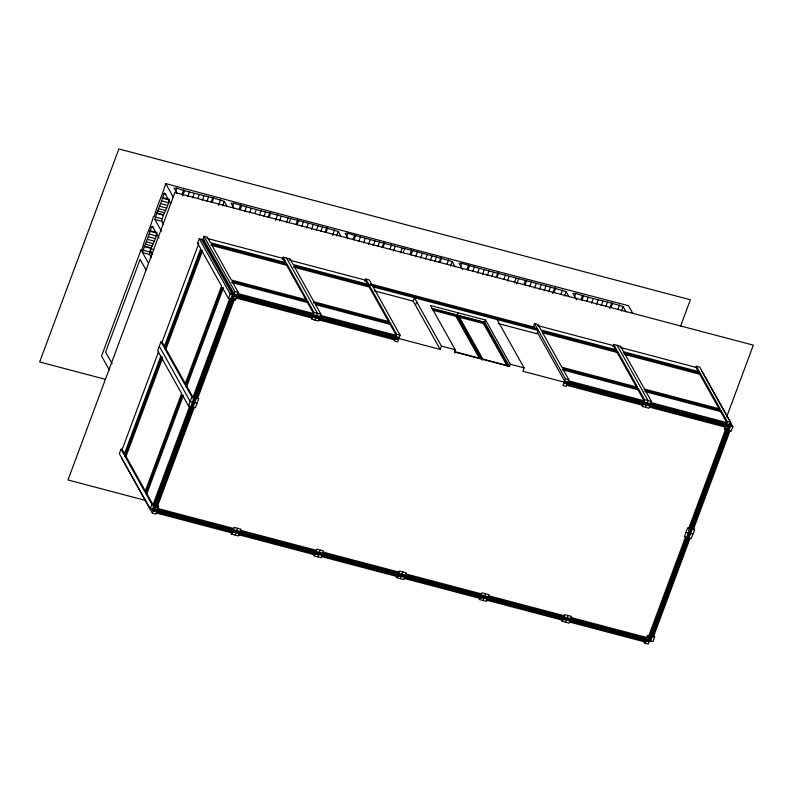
<?xml version="1.0" encoding="UTF-8"?>
<svg xmlns="http://www.w3.org/2000/svg" width="793" height="793" viewBox="0 0 793 793"><rect width="100%" height="100%" fill="white"/><g stroke="black" fill="none" stroke-linecap="round" stroke-linejoin="round"><path stroke-width="1.19" d="M158.957 237.89L152.425 226.203L151.354 227.076C149.352 235.937 144.574 243.947 142.591 252.64L149.481 254.454L151.255 257.646M149.857 231.278L156.746 233.092C155.983 240.814 150.283 246.91 149.481 254.454L150.729 251.103M161.455 231.169L154.922 219.483C156.905 210.789 161.683 202.78 163.685 193.918L164.756 193.046L170.693 203.672M163.586 224.488L161.812 221.306C162.704 213.565 168.522 207.26 169.196 199.291M632.626 313.126L628.472 305.692C474.085 265.457 319.876 224.756 165.707 183.57C162.743 194.602 157.252 204.683 154.447 215.855L153.376 216.727C150.412 227.75 144.931 237.831 142.116 249.012L141.045 249.874L101.563 356.057L109.275 369.865M175.6 191.539L176.849 188.189C192.402 193.472 208.757 196.139 224.231 201.372L227.204 206.686M182.003 194.414L183.669 189.933M182.648 195.921L184.729 190.32M187.772 196.386L189.438 191.906M192.63 197.883L194.295 193.403M197.933 198.121L199.182 194.761M202.314 200.431L203.979 195.96M206.904 201.432L208.559 196.961M211.166 202.215L212.821 197.735M212.068 202.344L213.733 197.863M124.739 454.121L122.162 449.522L121.012 449.215L119.347 453.695L150.224 508.937L652.926 641.596L654.592 637.116L653.472 635.104M164.706 346.66L162.129 342.051L160.979 341.753L157.648 350.704L160.741 356.235L161.891 356.533M160.979 341.753L164.072 347.275L200.708 248.764L197.616 243.243L199.281 238.762L203.87 239.972M122.162 449.522L158.372 352.171M162.129 342.051L198.765 243.54L197.616 243.243M282.338 259.45L283.17 257.21L286.253 262.741L210.502 242.747L207.419 237.226L203.97 236.314L203.137 238.554L234.014 293.787L399.285 337.402M160.741 356.235L124.105 454.746L121.012 449.215M161.514 357.613L181.577 393.516L144.941 492.027L124.878 456.124L161.514 357.613L162.654 357.911L126.028 456.431L145.496 491.273M201.472 250.142L221.544 286.045L184.908 384.555L164.845 348.652L201.472 250.142L202.621 250.449L165.985 348.96L185.463 383.802M218.541 205.337L220.623 199.737M222.565 205.853L224.231 201.372M232.587 206.586L233.836 203.226C268.53 213.406 303.61 221.227 338.205 231.447L341.168 236.76M238.99 209.451L240.656 204.971M240.051 209.838L241.716 205.357M244.759 211.424L246.425 206.953M249.617 212.921L251.282 208.44M153.406 507.143L153.029 504.754L151.889 504.457L145.714 493.405L182.35 394.894L188.526 405.947L189.666 406.244L190.042 408.633M193.373 399.682L192.996 397.293L191.856 396.986L185.681 385.943L222.318 287.433L223.457 287.73M189.666 406.244L153.029 504.754L146.864 493.712L183.49 395.201M222.318 287.433L228.483 298.475L229.633 298.783L192.996 397.293L186.821 386.241L223.031 288.89M254.92 213.158L256.169 209.798M150.224 508.937L151.889 504.457M188.526 405.947L191.856 396.986M228.483 298.475L230.148 293.995L199.281 238.762M259.301 215.468L260.966 210.997M152.514 509.542L232.448 294.609L201.581 239.367M158.293 512.288L156.271 512.992L155.854 514.112L152.415 513.2L234.847 291.546L203.97 236.314M263.881 216.469L265.546 211.999M154.813 510.147L234.748 295.214M157.629 505.974L194.255 407.453M197.586 398.502L234.222 299.992M156.687 511.872L158.769 506.271L154.179 505.062M319.262 318.746L320.927 314.266L314.038 312.452L307.862 301.399L232.111 281.406L238.287 292.458L235.372 300.289L230.783 299.08M268.143 217.252L269.808 212.782M269.055 217.381L270.72 212.911M275.528 220.375L277.609 214.774M279.552 220.89L281.218 216.41M286.442 222.704L288.107 218.224M289.158 222.744L290.823 218.263M295.977 224.488L297.643 220.008M297.028 224.875L298.693 220.404M306.088 300.081L286.61 265.239L287.026 264.119L211.275 244.125L231.338 280.028L307.089 300.022L287.026 264.119M301.746 226.461L303.412 221.99M283.17 257.21L290.05 259.033L289.633 260.154L365.385 280.137L367.962 284.746M306.604 227.958L308.269 223.477M311.49 229.316L313.156 224.835M316.288 230.505L317.953 226.035M320.868 231.506L322.533 227.036M325.13 232.29L326.795 227.819M326.042 232.418L327.707 227.948M237.87 293.579L313.622 313.572L307.446 302.52L307.862 301.399M332.515 235.412L334.596 229.811M336.539 235.927L338.205 231.447M313.562 302.956L313.978 301.836L293.916 265.933L369.667 285.926L389.73 321.829L313.978 301.836M240.933 534.095L238.911 534.799L238.495 535.919L231.606 534.095L232.022 532.975L234.044 532.281M232.438 531.855L234.104 527.385L240.993 529.199L239.327 533.679M313.978 317.349L311.956 318.043L311.54 319.163L318.429 320.987L318.845 319.866L320.868 319.163M312.373 316.922L314.038 312.452M235.055 535.007L237.553 528.287M314.98 320.075L317.478 313.354L286.61 258.121M346.551 236.661L347.8 233.301C382.494 243.481 417.584 251.302 452.169 261.521L455.142 266.835M352.964 239.526L354.63 235.045M354.015 239.912L355.68 235.442M358.733 241.498L360.399 237.028M363.591 242.995L365.256 238.515M368.477 244.353L370.143 239.873M373.265 245.552L374.93 241.072M364.968 281.257L365.801 279.017L369.251 279.929L400.118 335.161L397.62 341.882L394.18 340.97L394.597 339.85L396.609 339.156M377.855 246.554L379.52 242.073M382.117 247.327L383.782 242.856M383.029 247.456L384.694 242.985M388.719 321.889L369.251 287.046L369.667 285.926M389.918 249.329L391.583 244.849M393.526 250.965L395.192 246.484M400.406 252.779L402.071 248.308M403.122 252.818L404.787 248.338M409.941 254.563L411.607 250.082M411.002 254.949L412.667 250.479M320.511 315.386L396.262 335.38L390.087 324.327L390.503 323.207L314.752 303.213L320.927 314.266M415.71 256.536L417.376 252.065M420.577 258.032L422.243 253.552M323.564 555.903L321.552 556.607L321.135 557.727L314.246 555.903L314.662 554.783L316.685 554.089M315.079 553.663L316.744 549.192L323.633 551.006L321.968 555.487M395.013 338.73L396.678 334.259L390.503 323.207M425.454 259.39L427.12 254.91M317.686 556.815L320.184 550.094M441.433 346.065L440.184 349.426L413.173 301.092L414.422 297.742L441.433 346.065L455.212 349.703L454.379 351.943L509.463 366.475L510.295 364.245L485.603 320.055L430.51 305.513L455.212 349.703M430.252 260.59L431.917 256.109M415.492 305.236L416.741 301.875M434.842 261.591L436.507 257.11M439.104 262.364L440.769 257.894M440.006 262.503L441.671 258.022M446.905 264.366L448.57 259.886M450.503 266.002L452.169 261.521M460.525 266.735L461.774 263.375C496.468 273.555 531.548 281.376 566.143 291.596L569.106 296.909M466.928 269.6L468.594 265.12M467.989 269.997L469.654 265.516M479.507 358.515L455.916 316.298L456.332 315.178L432.235 308.824M472.697 271.583L474.363 267.102M458.057 312.779L457.224 315.019L481.916 359.209M477.555 273.07L479.22 268.589M482.441 274.428L484.107 269.947M454.845 352.905L455.261 351.785L454.082 349.673M487.239 275.627L488.904 271.147M491.819 276.628L493.484 272.148M496.081 277.411L497.746 272.931M496.993 277.54L498.658 273.06M507.054 365.781L483.462 323.564L483.879 322.454L458.632 315.783L482.808 359.051L508.065 365.712L483.879 322.454M509.463 366.475L484.771 322.295L485.603 320.055M503.882 279.404L505.547 274.933M406.204 577.71L404.182 578.414L403.766 579.534L396.877 577.71L397.293 576.59L399.315 575.896M397.709 575.47L399.375 571L406.264 572.814L404.599 577.294M507.49 281.039L509.156 276.559M400.326 578.622L402.824 571.902M482.392 360.171L482.808 359.051M514.379 282.853L516.045 278.383M516.679 284.013L518.761 278.412M523.915 284.637L525.581 280.167M524.976 285.034L526.641 280.553M529.684 286.62L531.35 282.139M534.541 288.107L536.207 283.626M539.428 289.465L541.094 284.994M544.226 290.664L545.891 286.184M612.88 346.68L613.713 344.44L616.795 349.971L541.054 329.977L537.961 324.456L534.522 323.544L533.689 325.784L535.463 328.966M548.806 291.665L550.471 287.185M497.062 319.549L524.074 367.873L522.825 371.233L732.861 426.664L731.196 431.134L726.596 429.925M552.652 293.569L554.733 287.968M553.98 292.577L555.645 288.097M560.869 294.441L562.534 289.97M564.477 296.076L566.143 291.596M574.489 296.81L575.738 293.45C591.3 298.733 607.646 301.409 623.129 306.633L626.093 311.946M580.902 299.675L582.568 295.204M581.953 300.071L583.618 295.591M586.671 301.657L588.337 297.177M488.845 599.518L486.823 600.222L486.406 601.342L479.517 599.518L479.934 598.398L481.956 597.704M480.35 597.278L482.015 592.807L488.904 594.621L487.239 599.102M591.528 303.144L593.194 298.664M482.957 600.43L485.455 593.709M534.522 323.544L565.389 378.776L562.891 385.497L566.331 386.409L566.747 385.289L568.769 384.585M596.415 304.502L598.081 300.032M567.164 384.169L568.829 379.688L562.663 368.636L638.405 388.629L644.58 399.682L651.469 401.496L649.804 405.976M601.203 305.701L602.868 301.221M605.793 306.703L607.458 302.222M609.639 308.606L611.72 303.005M610.967 307.615L612.632 303.134M617.856 309.478L619.521 305.008M621.464 311.114L623.129 306.633M636.63 387.311L617.152 352.469L617.569 351.349L541.817 331.355L561.89 367.258L637.641 387.252L617.569 351.349M613.713 344.44L620.602 346.263L620.185 347.384L695.937 367.367L698.504 371.976M623.268 352.905L623.685 351.785L620.602 346.263M568.412 380.809L644.164 400.802L637.988 389.75L638.405 388.629M644.104 390.186L644.521 389.066L624.458 353.163L700.209 373.156L720.272 409.059L644.521 389.066M571.475 621.325L569.453 622.029L569.037 623.149L562.158 621.325L562.574 620.205L564.586 619.511M562.99 619.085L564.656 614.615L571.535 616.429L569.87 620.909M644.521 404.579L642.499 405.273L642.082 406.393L648.971 408.217L649.388 407.096L651.41 406.393M642.915 404.152L644.58 399.682M565.597 622.237L568.095 615.517M645.532 407.305L648.03 400.584L617.152 345.351M680.483 326.399L690.386 299.774L118.871 148.955L39.65 361.975L105.41 379.332M695.937 367.367L696.353 366.247L699.793 367.159L730.66 422.391L648.238 644.045L644.788 643.133L643.668 641.131M719.271 409.119L699.793 374.276L700.209 373.156M651.053 402.616L726.804 422.61L720.629 411.557L721.045 410.437L645.294 390.443L651.469 401.496M726.626 417.019L753.35 345.153L174.896 192.501L67.99 479.973L145.833 500.512M644.788 643.133L645.205 642.013L647.227 641.319M645.621 640.893L647.703 635.302L648.852 635.599L649.219 637.988M721.045 410.437L727.221 421.489L724.306 429.32L725.456 429.628L725.823 432.016M648.852 635.599L685.489 537.089L684.339 536.792L687.67 527.831L688.82 528.138L689.186 530.527M688.82 528.138L725.456 429.628M648.337 640.387L728.261 425.444M650.627 640.992L730.561 426.059L729.372 423.928M653.442 636.819L690.079 538.298M693.409 529.347L730.046 430.837M693.429 527.642L694.559 529.655L691.228 538.606L686.639 537.396M238.227 297.355L236.205 298.059L311.956 318.043M727.161 426.386L725.139 427.08L649.388 407.096M176.849 188.189L174.133 188.149L177.107 193.462M233.836 203.226L231.12 203.186L234.094 208.5M347.8 233.301L345.094 233.261L348.058 238.574M461.774 263.375L459.058 263.345L462.626 269.719M575.738 293.45L573.032 293.42L576.59 299.794M163.685 193.918L165.985 194.523M162.307 197.477L168.047 198.993M162.188 198.121L169.068 199.945M161.534 200.897L168.413 202.711M160.741 203.632L167.63 205.446M159.839 206.269L166.718 208.083M158.838 208.737L165.727 210.561M157.777 210.988L164.666 212.802M156.667 212.95L163.556 214.774M156.409 213.337L163.289 215.161M155.091 217.024L161.98 218.838M154.922 219.483L161.812 221.306M207.003 238.346L282.754 258.33L285.321 262.939M537.545 325.576L613.296 345.56L615.874 350.169M370.39 283.924L534.472 327.222M151.354 227.076L153.654 227.68M537.604 329.065L293.142 264.555L290.05 259.033M623.685 351.785L699.436 371.778L696.353 366.247M373.106 286.838L538.378 330.453L537.129 333.803L498.173 323.524M210.859 245.245L286.61 265.239M293.499 267.053L369.251 287.046M542.59 332.792L617.152 352.469M624.041 354.283L699.793 374.276M149.976 230.624L156.865 232.448M374.217 290.813L413.173 301.092M432.076 308.388L484.771 322.295M149.203 234.054L156.082 235.868M432.968 310.241L455.916 316.298M458.215 316.903L483.462 323.564M148.41 236.79L155.299 238.604M147.508 239.427L154.397 241.241M146.507 241.895L153.396 243.709M145.446 244.145L152.335 245.959M144.346 246.108L151.225 247.922M144.078 246.494L150.957 248.308M150.383 248.655L153.971 249.607M142.76 250.172L149.649 251.996M231.695 282.526L307.446 302.52M315.515 304.651L390.087 324.327M562.247 369.756L637.988 389.75M644.878 391.564L720.629 411.557M234.847 291.546L238.287 292.458M396.678 334.259L400.118 335.161M510.295 364.245L524.074 367.873M565.389 378.776L568.829 379.688M727.221 421.489L730.66 422.391M455.261 351.785L480.518 358.446L456.332 315.178M729.828 424.632L564.557 381.017L537.248 332.158M230.148 293.995L440.184 349.426M233.182 296.027L398.453 339.642M563.724 383.257L728.995 426.872M318.845 319.866L394.597 339.85M566.747 385.289L642.499 405.273M232.349 298.267L235.789 299.179M724.723 428.2L728.162 429.112M164.845 348.652L165.985 348.96M185.681 385.943L186.821 386.241M194.146 397.59L198.736 398.81L195.405 407.761L190.816 406.551M689.969 528.435L694.559 529.655M197.07 403.28L190.191 401.466L159.314 346.234M686.004 532.311L692.894 534.125M124.878 456.124L126.028 456.431M145.714 493.405L146.864 493.712M650.002 635.907L654.592 637.116M154.913 506.479L158.352 507.391M647.286 636.422L650.736 637.324M157.936 508.511L233.687 528.505M240.576 530.319L316.328 550.312M323.217 552.126L398.958 572.12M405.847 573.934L481.599 593.927M488.488 595.741L564.239 615.735M571.119 617.549L646.87 637.542M154.08 508.719L649.903 639.564M649.07 641.805L153.247 510.96L152.058 508.838M156.271 512.992L232.022 532.975M238.911 534.799L314.662 554.783M321.552 556.607L397.293 576.59M404.182 578.414L479.934 598.398M486.823 600.222L562.574 620.205M569.453 622.029L645.205 642.013M701.983 371.421L732.861 426.664M561.028 619.323L562.158 621.325M365.801 279.017L368.894 284.548M478.397 597.516L479.517 599.518M395.757 575.708L396.877 577.71M202.721 239.674L233.598 294.907M165.707 183.57L173.419 197.378M150.264 250.271L152.504 254.285M313.126 553.901L314.246 555.903M141.045 249.874L148.529 263.266M146.031 269.977L140.093 259.361L105.608 352.102L112.13 363.789M230.485 532.093L231.606 534.095M121.547 457.967L152.415 513.2M685.489 537.089L685.856 539.478M229.633 298.783L230.01 301.171"/></g></svg>
